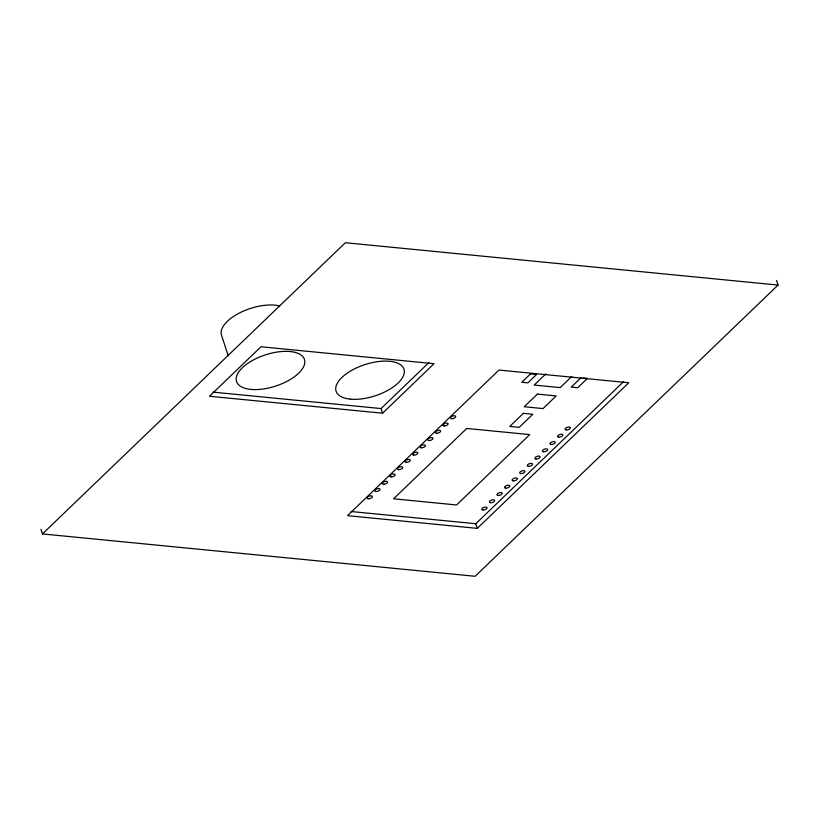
<?xml version="1.0" encoding="UTF-8"?>
<svg xmlns="http://www.w3.org/2000/svg" width="819" height="819" viewBox="0 0 819 819"><rect width="100%" height="100%" fill="white"/><g stroke="black" fill="none" stroke-linecap="round" stroke-linejoin="round"><path stroke-width="1.23" d="M40.95 529.289L42.455 533.927L345.372 242.721L778.05 285.073L776.545 280.436M213.073 392.127L381.05 408.568L428.869 362.602M382.565 413.206L434.06 363.697L260.985 346.754L209.49 396.263L382.565 413.206L381.05 408.568M545.812 373.925L534.223 385.063L560.186 387.602L571.775 376.464M581.029 377.723L571.273 387.09L577.723 387.725L587.469 378.347L583.179 377.928M351.085 511.517L475.798 523.73L623.587 381.654M477.303 528.368L628.767 382.76L498.955 370.055L347.502 515.663L477.303 528.368L475.798 523.73M778.05 285.073L475.133 576.279L42.455 533.927M228.204 355.753L221.632 335.534A35.698 16.431 -18 0 1 239.588 312.909A35.698 16.431 -18 0 1 279.719 305.937M466.769 428.439L393.581 498.791L456.582 504.965L529.77 434.602L466.769 428.439M530.477 373.914L521.775 382.268L527.835 382.862L536.527 374.498L530.477 373.914M537.397 394.103L524.252 406.736L543.028 408.579L556.173 395.935L537.397 394.103M523.402 413.319L509.766 426.423L519.195 427.344L532.831 414.24L523.402 413.319M368.274 498.761A2.744 1.259 -18 0 0 372.42 496.764A2.744 1.259 -18 0 0 368.673 496.396A2.744 1.259 -18 0 0 368.274 498.761M375.849 491.482A2.744 1.259 -18 0 0 379.996 489.486A2.744 1.259 -18 0 0 376.249 489.117A2.744 1.259 -18 0 0 375.849 491.482M383.927 484.213A2.744 1.259 -18 0 0 387.561 481.92A2.744 1.259 -18 0 0 383.333 482.104A2.744 1.259 -18 0 0 383.927 484.213M391.001 476.924A2.744 1.259 -18 0 0 395.147 474.918A2.744 1.259 -18 0 0 391.4 474.559A2.744 1.259 -18 0 0 391.001 476.924M398.566 469.645A2.744 1.259 -18 0 0 402.713 467.639A2.744 1.259 -18 0 0 398.966 467.28A2.744 1.259 -18 0 0 398.566 469.645M406.255 462.366A2.744 1.259 -18 0 0 410.299 460.298A2.744 1.259 -18 0 0 406.429 460.053A2.744 1.259 -18 0 0 406.255 462.366M413.718 455.088A2.744 1.259 -18 0 0 417.864 453.081A2.744 1.259 -18 0 0 414.117 452.712A2.744 1.259 -18 0 0 413.718 455.088M421.294 447.798A2.744 1.259 -18 0 0 425.43 445.802A2.744 1.259 -18 0 0 421.683 445.434A2.744 1.259 -18 0 0 421.294 447.798M429.351 440.53A2.744 1.259 -18 0 0 432.995 438.247A2.744 1.259 -18 0 0 428.787 438.421A2.744 1.259 -18 0 0 429.351 440.53M436.711 433.261A2.744 1.259 -18 0 0 440.591 431.081A2.744 1.259 -18 0 0 436.547 431.029A2.744 1.259 -18 0 0 436.711 433.261M444.123 425.972A2.744 1.259 -18 0 0 448.157 423.894A2.744 1.259 -18 0 0 444.287 423.658A2.744 1.259 -18 0 0 444.123 425.972M451.832 418.693A2.744 1.259 -18 0 0 455.733 416.533A2.744 1.259 -18 0 0 451.719 416.451A2.744 1.259 -18 0 0 451.832 418.693M482.934 509.991A2.744 1.259 -18 0 0 487.08 507.985A2.744 1.259 -18 0 0 483.333 507.626A2.744 1.259 -18 0 0 482.934 509.991M490.509 502.712A2.744 1.259 -18 0 0 494.656 500.706A2.744 1.259 -18 0 0 490.909 500.337A2.744 1.259 -18 0 0 490.509 502.712M498.085 495.434A2.744 1.259 -18 0 0 502.231 493.427A2.744 1.259 -18 0 0 498.484 493.058A2.744 1.259 -18 0 0 498.085 495.434M505.661 488.144A2.744 1.259 -18 0 0 509.807 486.148A2.744 1.259 -18 0 0 506.06 485.78A2.744 1.259 -18 0 0 505.661 488.144M513.226 480.866A2.744 1.259 -18 0 0 517.373 478.869A2.744 1.259 -18 0 0 513.626 478.501A2.744 1.259 -18 0 0 513.226 480.866M520.802 473.587A2.744 1.259 -18 0 0 524.948 471.59A2.744 1.259 -18 0 0 521.201 471.222A2.744 1.259 -18 0 0 520.802 473.587M528.378 466.308A2.744 1.259 -18 0 0 532.524 464.312A2.744 1.259 -18 0 0 528.777 463.943A2.744 1.259 -18 0 0 528.378 466.308M535.943 459.029A2.744 1.259 -18 0 0 540.09 457.022A2.744 1.259 -18 0 0 536.343 456.664A2.744 1.259 -18 0 0 535.943 459.029M543.519 451.75A2.744 1.259 -18 0 0 547.665 449.744A2.744 1.259 -18 0 0 543.918 449.385A2.744 1.259 -18 0 0 543.519 451.75M551.095 444.471A2.744 1.259 -18 0 0 555.241 442.465A2.744 1.259 -18 0 0 551.494 442.096A2.744 1.259 -18 0 0 551.095 444.471M558.671 437.182A2.744 1.259 -18 0 0 562.817 435.186A2.744 1.259 -18 0 0 559.07 434.817A2.744 1.259 -18 0 0 558.671 437.182M566.236 429.903A2.744 1.259 -18 0 0 570.382 427.907A2.744 1.259 -18 0 0 566.635 427.538A2.744 1.259 -18 0 0 566.236 429.903M250.819 389.404A35.698 16.431 -18 0 0 304.709 363.39A35.698 16.431 -18 0 0 255.999 358.62A35.698 16.431 -18 0 0 250.819 389.404M350.337 399.14A35.698 16.431 -18 0 0 404.228 373.136A35.698 16.431 -18 0 0 355.518 368.366A35.698 16.431 -18 0 0 350.337 399.14"/></g></svg>
